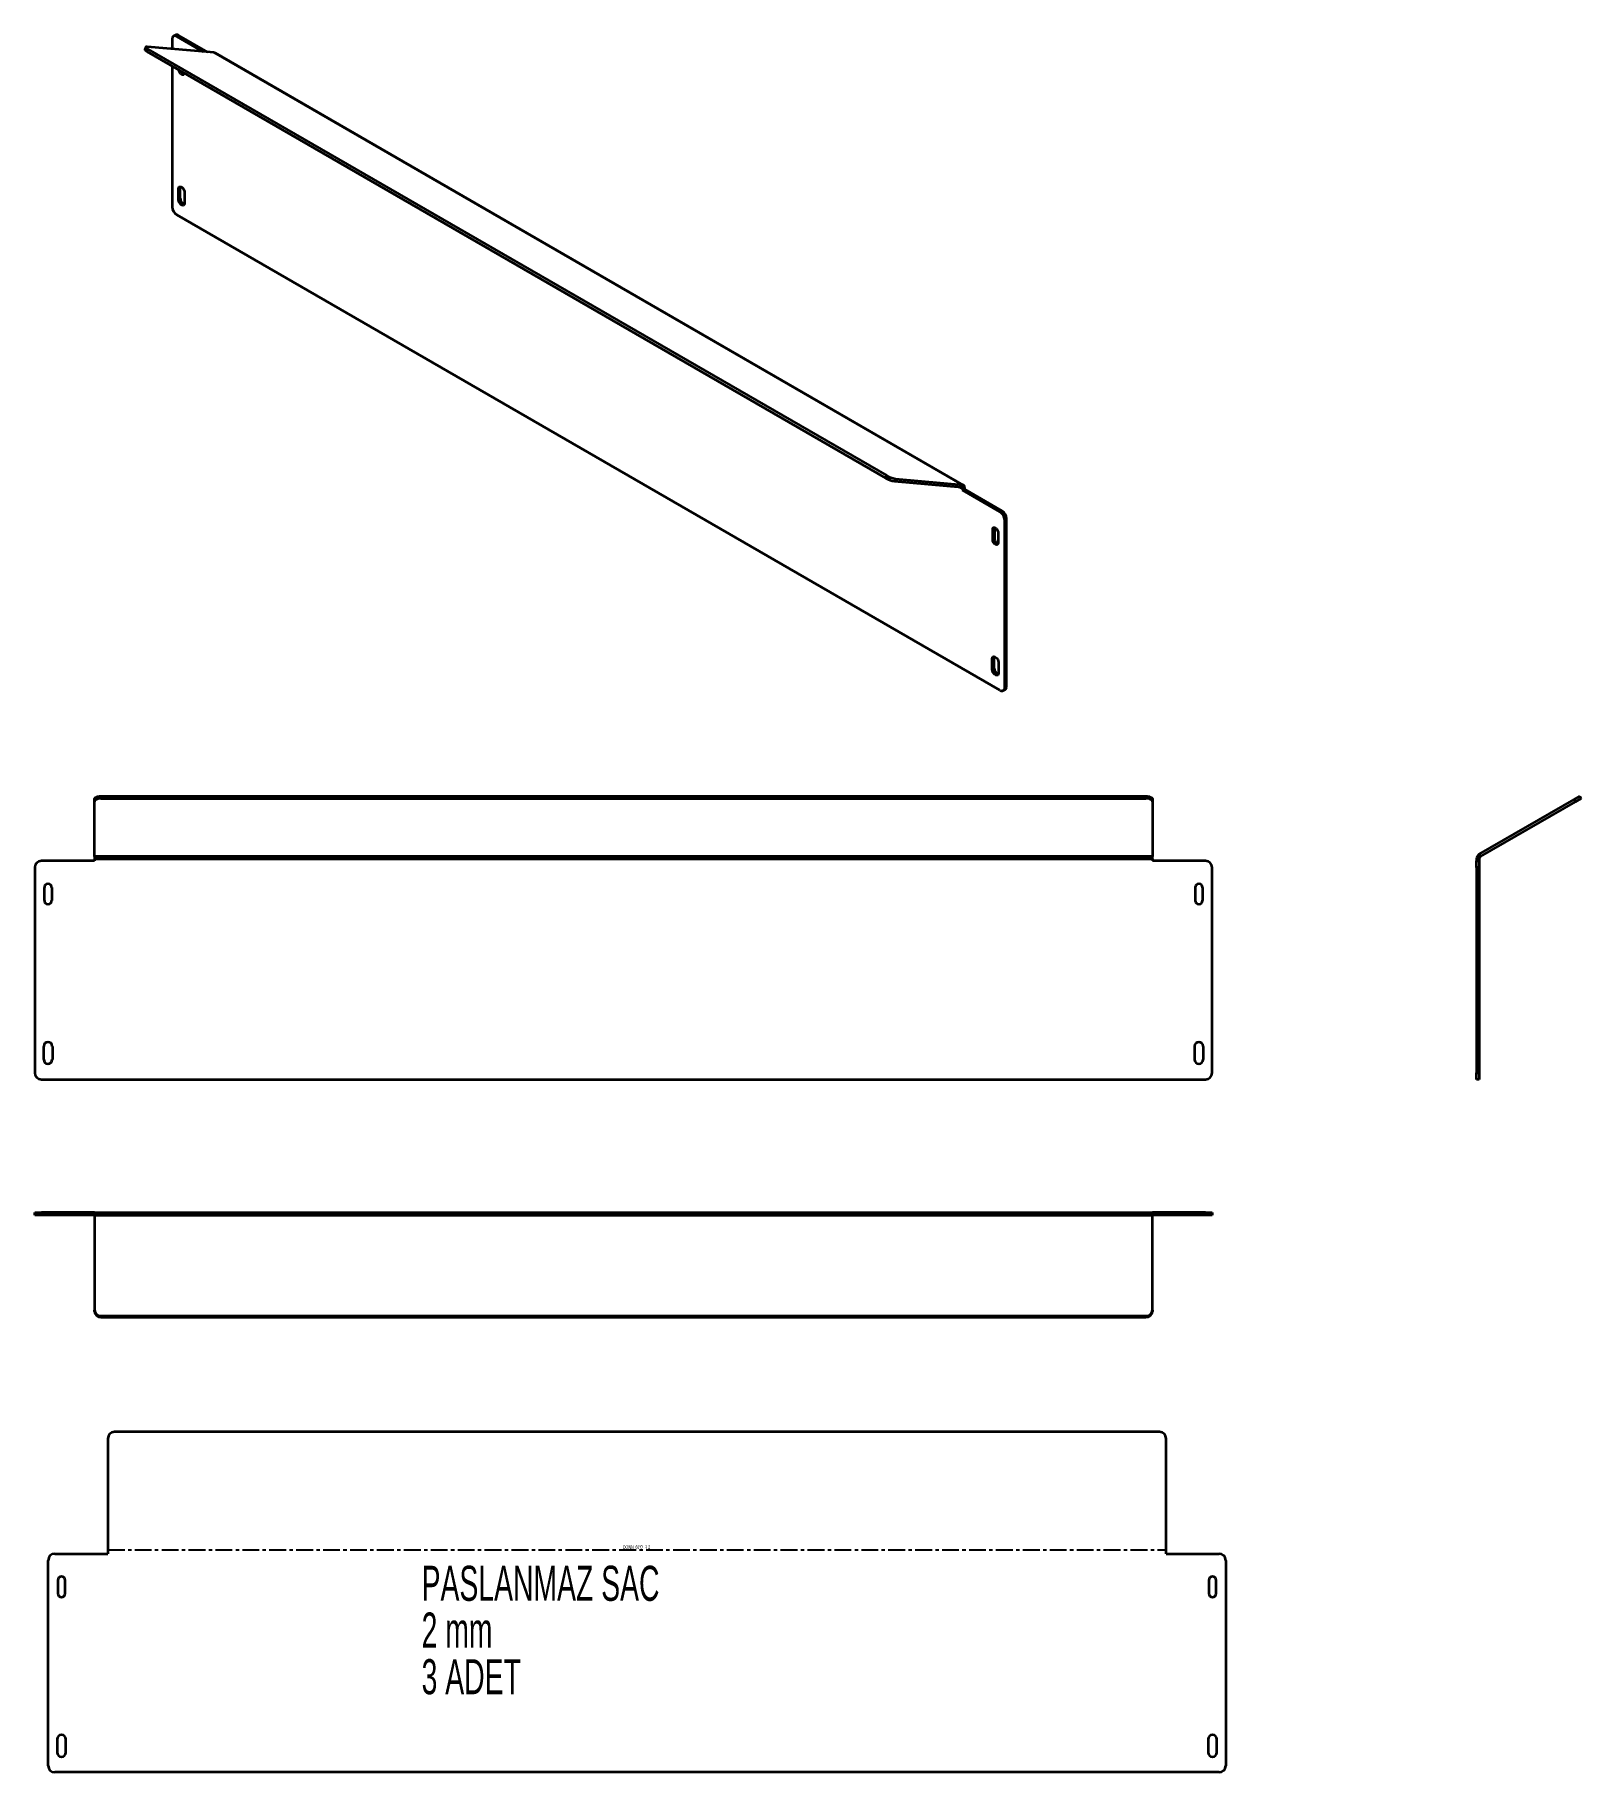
# Model space of a CAD drawing. Header units: millimetres. Extents: x -281 to 886, y -28 to 1284.
import ezdxf

# ---------------------------------------------------------------- set-up
doc = ezdxf.new("R2010")
doc.units = ezdxf.units.MM
doc.linetypes.add('CENTERX2', pattern=[20.32, 12.7, -2.54, 2.54, -2.54])
doc.styles.add('SLDTEXTSTYLE0', font='TXT', dxfattribs={"width": 0.605})
doc.styles.add('SLDTEXTSTYLE1', font='TXT', dxfattribs={"width": 0.572187})

# ---------------------------------------------------------------- blocks, each defined once
blk = doc.blocks.new('SW_NOTE_0')
at = {"color": 0, "linetype": 'Continuous', "lineweight": 0, "attachment_point": 1, "style": 'SLDTEXTSTYLE0'}
for s, insert, char_height in [('PASLANMAZ SAC', (0, 34.1), 26.458), ('2 mm', (0, -1.2), 26.46), ('3 ADET', (0, -36.4), 26.46)]:
    blk.add_mtext(s, dxfattribs=dict(at, insert=insert, char_height=char_height))

msp = doc.modelspace()

# ---------------------------------------------------------------- linework, layer by layer
at = {"color": 7, "linetype": 'Continuous', "lineweight": 35}
for p, q in [((-197.7, 1274.8), (-198.4, 1272.9)), ((-196.1, 1273.2), (-196.8, 1271.4)), ((-145.9, 1270.5), (-196.6, 1275)), ((-196.1, 1273.2), (361.8, 951.2)), ((-177.7, 1280.7), (-177.7, 1273.3)), ((-175.3, 1283.8), (-176.7, 1283)), ((-172.8, 1283.5), (-174.2, 1282.7)), ((-154.3, 1271.2), (-174.2, 1282.7)), ((-150.9, 1270.9), (-172.8, 1283.5)), ((-196.8, 1271.4), (361.1, 949.3)), ((-177.7, 1260.4), (-177.7, 1154.1)), ((-145.9, 1270.5), (419.1, 944.3)), ((419.6, 944.1), (-145.3, 1270.3)), ((-172.6, 1257.3), (-172.6, 1257.4)), ((-172.6, 1257.3), (-172.5, 1257.4)), ((-168.7, 1255.2), (-168.7, 1255.1)), ((-173, 1167.7), (-171.6, 1168.5)), ((-173, 1159.5), (-173, 1167.7)), ((-171.6, 1168.5), (-171.4, 1169.3)), ((-171.6, 1160.3), (-171.6, 1168.5)), ((-173, 1159.5), (-171.6, 1160.3)), ((-168.4, 1165), (-168.4, 1156.9)), ((-174.2, 1148), (447.3, 789.2)), ((361.1, 949.3), (361.8, 951.2)), ((368.4, 948.8), (367.7, 947)), ((367.7, 947), (418.4, 942.5)), ((368.4, 948.8), (419.1, 944.3)), ((417.1, 942.6), (419.1, 941.5)), ((418.4, 942.5), (419.1, 944.3)), ((419.1, 941.5), (420.5, 942.3)), ((419.1, 941.5), (419.1, 940.2)), ((419.1, 940.2), (420.5, 941)), ((447.3, 923.9), (419.1, 940.2)), ((420.5, 942.3), (420.5, 941)), ((448.8, 924.7), (420.5, 941)), ((447.3, 923.9), (448.8, 924.7)), ((452.3, 918.6), (450.9, 917.8)), ((452.3, 792), (452.3, 918.6)), ((441.9, 910.7), (443.3, 911.6)), ((441.9, 902.6), (441.9, 910.7)), ((443.3, 911.6), (443.3, 912.1)), ((443.3, 903.4), (443.3, 911.6)), ((445.8, 908.5), (445.8, 900.3)), ((450.9, 791.2), (450.9, 917.8)), ((441.9, 902.6), (443.3, 903.4)), ((441.5, 813), (442.9, 813.8)), ((442.9, 813.8), (443.1, 814.6)), ((442.9, 805.6), (442.9, 813.8)), ((441.5, 804.8), (441.5, 813)), ((441.5, 804.8), (442.9, 805.6)), ((446.1, 810.3), (446.1, 802.1)), ((449.8, 788.9), (451.3, 789.7)), ((450.9, 791.2), (452.3, 792)), ((-231.5, 709.3), (-231.5, 707.5)), ((-231.5, 709.3), (557.5, 709.3)), ((557.5, 707.5), (557.5, 709.3)), ((880.8, 706.8), (885.2, 709.3)), ((885.2, 709.3), (886.2, 707.5)), ((-236.5, 705), (-236.5, 706.8)), ((-236.5, 663.7), (-236.5, 705)), ((-231.5, 707.5), (557.5, 707.5)), ((562.5, 706.8), (562.5, 705)), ((562.5, 705), (562.5, 663.7)), ((809.2, 665.4), (880.8, 706.8)), ((810.2, 663.7), (881.8, 705)), ((881.8, 705), (880.8, 706.8)), ((886.2, 707.5), (881.8, 705)), ((-236.5, 660.4), (-276.5, 660.4)), ((562.5, 663.7), (-236.5, 663.7)), ((-236.5, 663.7), (-236.5, 662)), ((-236.5, 662), (562.5, 662)), ((-236.5, 662), (-236.5, 660.4)), ((562.5, 662), (562.5, 663.7)), ((562.5, 662), (562.5, 660.4)), ((602.5, 660.4), (562.5, 660.4)), ((809.2, 662), (807.2, 662)), ((807.2, 662), (807.2, 660.4)), ((807.2, 660.4), (809.2, 660.4)), ((807.2, 655.4), (807.2, 660.4)), ((810.2, 663.7), (809.2, 665.4)), ((809.2, 662), (809.2, 660.4)), ((809.2, 660.4), (809.2, 655.4)), ((-281.5, 655.4), (-281.5, 500.4)), ((607.5, 500.4), (607.5, 655.4)), ((809.2, 655.4), (807.2, 655.4)), ((807.2, 655.4), (807.2, 500.4)), ((809.2, 655.4), (809.2, 500.4)), ((-274.2, 630.4), (-274.2, 640.4)), ((-268.7, 640.4), (-268.7, 630.4)), ((594.8, 630.4), (594.8, 640.4)), ((600.3, 640.4), (600.3, 630.4)), ((-274.7, 510.4), (-274.7, 520.4)), ((-268.2, 520.4), (-268.2, 510.4)), ((594.3, 510.4), (594.3, 520.4)), ((600.8, 520.4), (600.8, 510.4)), ((807.2, 500.4), (809.2, 500.4)), ((807.2, 495.4), (807.2, 500.4)), ((809.2, 500.4), (809.2, 495.4)), ((-276.5, 495.4), (602.5, 495.4)), ((809.2, 495.4), (807.2, 495.4)), ((-281.5, 392.9), (-281.5, 394.9)), ((-281.5, 394.9), (-276.5, 394.9)), ((-276.5, 394.9), (-276.5, 392.9)), ((-236.5, 394.9), (-276.5, 394.9)), ((-236.5, 394.9), (562.5, 394.9)), ((-236.5, 392.9), (-236.5, 394.9)), ((562.5, 394.9), (562.5, 392.9)), ((602.5, 394.9), (562.5, 394.9)), ((602.5, 392.9), (602.5, 394.9)), ((602.5, 394.9), (607.5, 394.9)), ((607.5, 394.9), (607.5, 392.9)), ((-276.5, 392.9), (-281.5, 392.9)), ((-236.5, 392.9), (-276.5, 392.9)), ((-236.5, 392.9), (-236.5, 321.3)), ((-236.5, 392.9), (562.5, 392.9)), ((562.5, 321.3), (562.5, 392.9)), ((602.5, 392.9), (562.5, 392.9)), ((607.5, 392.9), (602.5, 392.9)), ((-236.5, 320.3), (-236.5, 321.3)), ((-231.5, 317), (557.5, 317)), ((-231.5, 317), (-231.5, 316)), ((-231.5, 316), (557.5, 316)), ((557.5, 316), (557.5, 317)), ((562.5, 321.3), (562.5, 320.3)), ((-226.3, 224.3), (-226.3, 137.4)), ((567.7, 229.3), (-221.3, 229.3)), ((572.7, 137.4), (572.7, 224.3)), ((-271.3, -22.6), (-271.3, 132.4)), ((-266.3, 137.4), (-226.3, 137.4)), ((572.7, 137.4), (612.7, 137.4)), ((617.7, 132.4), (617.7, -22.6)), ((-264, 117.4), (-264, 107.4)), ((-258.5, 107.4), (-258.5, 117.4)), ((605, 117.4), (605, 107.4)), ((610.5, 107.4), (610.5, 117.4)), ((-264.5, -2.6), (-264.5, -12.6)), ((-258, -12.6), (-258, -2.6)), ((604.5, -2.6), (604.5, -12.6)), ((611, -12.6), (611, -2.6)), ((612.7, -27.6), (-266.3, -27.6))]:
    msp.add_line(p, q, dxfattribs=at)
at = {"color": 7, "linetype": 'CENTERX2'}
msp.add_line((-226.3, 140.3), (572.7, 140.3), dxfattribs=at)
at = {"color": 7, "linetype": 'Continuous', "lineweight": 35, "flags": 128}
for points in [[(-196.8, 1271.4), (-197.4, 1271.8), (-197.9, 1272.2), (-198.2, 1272.5), (-198.4, 1272.8), (-198.4, 1272.9)], [(-196.6, 1275), (-197.1, 1275), (-197.5, 1274.9), (-197.7, 1274.8), (-197.7, 1274.6), (-197.5, 1274.3), (-197.2, 1274), (-196.7, 1273.6), (-196.1, 1273.2)], [(-145.9, 1270.5), (-145.6, 1270.4), (-145.3, 1270.3)], [(-168.7, 1255.1), (-168.9, 1254.3), (-169.3, 1253.8), (-169.9, 1253.7), (-170.7, 1253.9), (-171.4, 1254.5), (-172, 1255.4), (-172.5, 1256.4), (-172.6, 1257.3)], [(-173, 1167.7), (-172.8, 1168.5), (-172.4, 1169.1), (-171.8, 1169.3), (-171.1, 1169.2), (-170.3, 1168.7), (-169.5, 1168), (-168.9, 1167), (-168.5, 1166), (-168.4, 1165)], [(-168.4, 1156.9), (-168.5, 1156), (-168.9, 1155.5), (-169.5, 1155.2), (-170.3, 1155.3), (-171.1, 1155.8), (-171.8, 1156.6), (-172.4, 1157.5), (-172.8, 1158.5), (-173, 1159.5)], [(441.9, 910.7), (442, 911.5), (442.4, 912), (443.1, 912.1), (443.8, 911.9), (444.6, 911.3), (445.2, 910.4), (445.6, 909.4), (445.8, 908.5)], [(445.8, 900.3), (445.6, 899.6), (445.2, 899.1), (444.6, 898.9), (443.8, 899.2), (443.1, 899.8), (442.4, 900.7), (442, 901.6), (441.9, 902.6)], [(441.5, 813), (441.6, 813.8), (442, 814.3), (442.7, 814.6), (443.4, 814.5), (444.2, 814), (445, 813.3), (445.6, 812.3), (446, 811.3), (446.1, 810.3)], [(446.1, 802.1), (446, 801.3), (445.6, 800.7), (445, 800.5), (444.2, 800.6), (443.4, 801.1), (442.7, 801.8), (442, 802.8), (441.6, 803.8), (441.5, 804.8)], [(-236.5, 706.8), (-236.4, 707.3), (-236.1, 707.7), (-235.7, 708.2), (-235, 708.5), (-234.3, 708.9), (-233.4, 709.1), (-232.5, 709.2), (-231.5, 709.3)], [(557.5, 709.3), (558.5, 709.2), (559.4, 709.1), (560.3, 708.9), (561, 708.5), (561.7, 708.2), (562.1, 707.7), (562.4, 707.3), (562.5, 706.8)], [(-231.5, 707.5), (-232.5, 707.5), (-233.4, 707.4), (-234.3, 707.1), (-235, 706.8), (-235.7, 706.4), (-236.1, 706), (-236.4, 705.5), (-236.5, 705)], [(562.5, 705), (562.4, 705.5), (562.1, 706), (561.7, 706.4), (561, 706.8), (560.3, 707.1), (559.4, 707.4), (558.5, 707.5), (557.5, 707.5)]]:
    msp.add_lwpolyline(points, dxfattribs=at)
at = {"color": 7, "linetype": 'Continuous', "lineweight": 35}
for centre, radius, start, end in [((-175.6, 1281), 2.18, 50.7967, 189.214), ((-174.3, 1281.5), 2.51, 54.3824, 114.3071), ((-167.4, 1257.9), 3.65, 205.5883, 248.129), ((-167.1, 1160.3), 4.44, 179.3316, 251.8257), ((-170.1, 1154.5), 7.68, 182.6055, 237.3945), ((370.6, 965.9), 19.1, 240.1095, 261.2221), ((371.3, 967.7), 19.1, 240.1095, 261.2221), ((418.2, 941.6), 0.88, 350.7481, 79.4532), ((418.7, 942.6), 1.76, 350.7481, 79.4532), ((443.2, 917.4), 7.68, 2.6055, 57.3945), ((444.6, 918.2), 7.68, 2.6055, 57.3945), ((447.2, 903.4), 3.94, 180.8848, 247.2547), ((447.4, 805.6), 4.44, 179.3316, 251.8257), ((448.7, 790.9), 2.18, 230.7967, 9.214), ((449.9, 791.7), 2.4, 304.0564, 7.2558), ((-276.5, 655.4), 5, 90, 180), ((602.5, 655.4), 5, 0, 90), ((811.2, 662), 4, 120, 180), ((811.2, 662), 2, 120, 180), ((-271.5, 640.4), 2.75, 0, 180), ((597.5, 640.4), 2.75, 0, 180), ((-271.5, 630.4), 2.75, 180, 0), ((597.5, 630.4), 2.75, 180, 0), ((-271.5, 520.4), 3.25, 0, 180), ((597.5, 520.4), 3.25, 0, 180), ((-276.5, 500.4), 5, 180, 270), ((-271.5, 510.4), 3.25, 180, 0), ((597.5, 510.4), 3.25, 180, 0), ((602.5, 500.4), 5, 270, 0), ((-231.8, 321.7), 4.7, 184.4019, 273.8113), ((-231.8, 320.7), 4.7, 184.4019, 273.8113), ((557.8, 321.7), 4.7, 266.1887, 355.5981), ((557.8, 320.7), 4.7, 266.1887, 355.5981), ((-221.3, 224.3), 5, 90, 180), ((567.7, 224.3), 5, 0, 90), ((-266.3, 132.4), 5, 90, 180), ((612.7, 132.4), 5, 0, 90), ((-261.3, 117.4), 2.75, 0, 180), ((607.7, 117.4), 2.75, 0, 180), ((-261.3, 107.4), 2.75, 180, 0), ((607.7, 107.4), 2.75, 180, 0), ((-261.3, -2.6), 3.25, 0, 180), ((607.7, -2.6), 3.25, 0, 180), ((-261.3, -12.6), 3.25, 180, 0), ((607.7, -12.6), 3.25, 180, 0), ((-266.3, -22.6), 5, 180, 270), ((612.7, -22.6), 5, 270, 0)]:
    msp.add_arc(centre, radius, start, end, dxfattribs=at)

# ---------------------------------------------------------------- block references
at = {"color": 7, "linetype": 'Continuous', "lineweight": 0}
msp.add_blockref('SW_NOTE_0', (10.6, 94.2), dxfattribs=at)

# ---------------------------------------------------------------- texts
at = {"color": 7, "linetype": 'Continuous', "lineweight": 18, "insert": (172.9, 143.7), "char_height": 2.646, "attachment_point": 2, "style": 'SLDTEXTSTYLE1'}
msp.add_mtext("DOWN  60°0'  R 2", dxfattribs=at)

doc.saveas('drawing.dxf')
